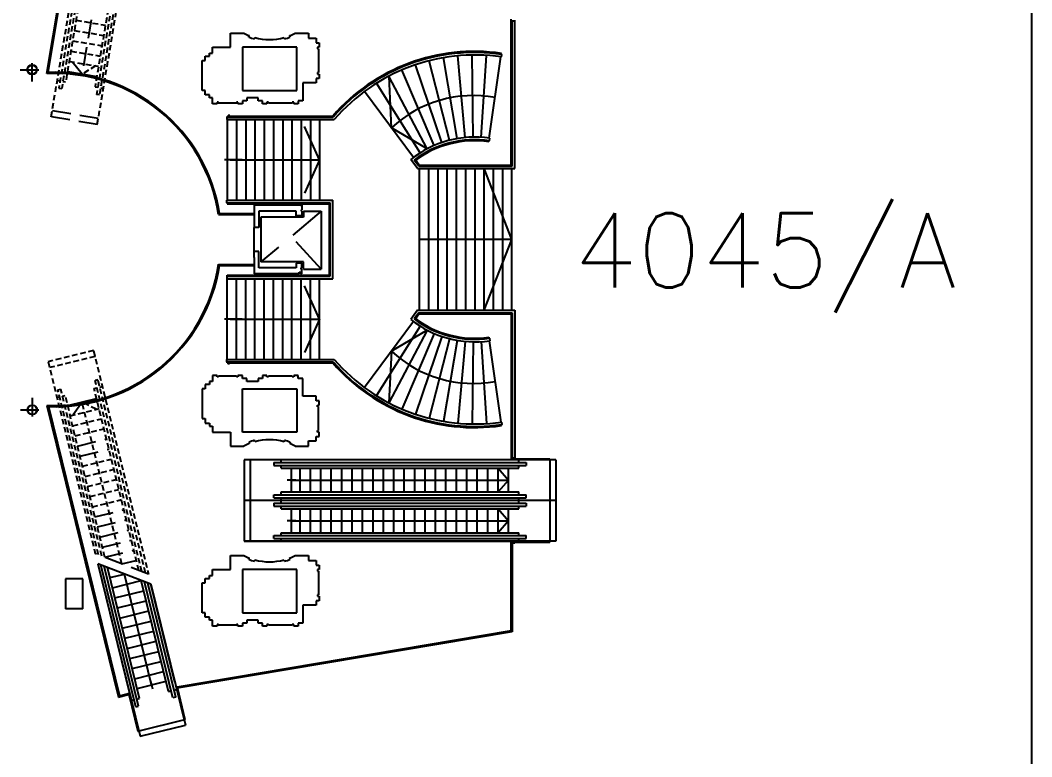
# Model space of a CAD drawing. Header units: metres. Extents: x -2640 to -492, y 2614 to 2999.
# Drawn here: x -2483.1 to -2415.2, y 2758.5 to 2808 of the extents above; entities that cross this region are included whole.
import ezdxf

# ---------------------------------------------------------------- set-up
doc = ezdxf.new("R2010")
doc.units = ezdxf.units.M
doc.header["$LTSCALE"] = 10
doc.header["$MEASUREMENT"] = 0
doc.linetypes.add('HIDDEN', pattern=[0.375, 0.25, -0.125])
doc.linetypes.add('HIDDEN2', pattern=[0.1875, 0.125, -0.0625])
for name, color, linetype in [('01', 1, 'CONTINUOUS'), ('015', 15, 'CONTINUOUS'), ('02', 2, 'CONTINUOUS'), ('03', 3, 'CONTINUOUS'), ('ADIF', 150, 'CONTINUOUS'), ('BARANDA', 1, 'CONTINUOUS'), ('EDIFICIOS', 4, 'CONTINUOUS'), ('ESCALERA', 4, 'CONTINUOUS'), ('TEXT-03', 3, 'CONTINUOUS')]:
    doc.layers.add(name, color=color, linetype=linetype)
doc.styles.add('ROMANS', font='romans.shx')

msp = doc.modelspace()

# ---------------------------------------------------------------- linework, layer by layer
at = {"layer": '01', "linetype": 'HIDDEN2', "ltscale": 0.3}
for p, q in [((-2477.97, 2800.992), (-2475.403, 2816.246)), ((-2475.607, 2816.149), (-2477.824, 2802.975)), ((-2476.031, 2815.947), (-2478.123, 2803.522)), ((-2475.827, 2816.044), (-2478.021, 2803.008)), ((-2478.44, 2814.802), (-2480.359, 2803.402)), ((-2478.236, 2814.899), (-2480.095, 2803.854)), ((-2481.067, 2801.513), (-2478.864, 2814.6)), ((-2478.66, 2814.697), (-2480.556, 2803.435)), ((-2479.398, 2807.996), (-2477.425, 2807.664)), ((-2479.514, 2807.306), (-2477.542, 2806.974)), ((-2479.63, 2806.615), (-2477.658, 2806.283)), ((-2479.746, 2805.925), (-2477.774, 2805.593)), ((-2479.862, 2805.235), (-2477.89, 2804.903)), ((-2478.219, 2785.793), (-2481.269, 2785.045)), ((-2478.219, 2785.793), (-2474.535, 2770.769)), ((-2481.269, 2785.045), (-2478.108, 2772.156)), ((-2478.124, 2785.404), (-2481.174, 2784.656)), ((-2474.973, 2770.939), (-2478.121, 2783.778)), ((-2474.745, 2770.851), (-2477.927, 2783.826)), ((-2477.897, 2772.074), (-2480.618, 2783.166)), ((-2477.67, 2771.986), (-2480.423, 2783.213)), ((-2475.183, 2771.021), (-2478.184, 2783.258)), ((-2477.459, 2771.904), (-2480.127, 2782.782)), ((-2476.321, 2771.462), (-2478.989, 2782.34)), ((-2479.793, 2781.422), (-2477.851, 2781.898)), ((-2479.627, 2780.742), (-2477.684, 2781.218)), ((-2479.46, 2780.062), (-2477.518, 2780.539)), ((-2478.96, 2778.023), (-2477.017, 2778.499)), ((-2478.793, 2777.343), (-2476.851, 2777.819)), ((-2478.626, 2776.663), (-2476.684, 2777.139)), ((-2478.46, 2775.983), (-2476.517, 2776.46)), ((-2478.293, 2775.303), (-2476.35, 2775.78))]:
    msp.add_line(p, q, dxfattribs=at)
at = {"layer": '01', "linetype": 'HIDDEN2'}
for p, q in [((-2477.134, 2815.423), (-2478.992, 2804.378)), ((-2482.346, 2803.874), (-2482.346, 2805.474)), ((-2483.146, 2804.674), (-2481.546, 2804.674)), ((-2480.657, 2803.949), (-2480.474, 2803.918)), ((-2480.556, 2803.435), (-2480.359, 2803.402)), ((-2480.277, 2803.885), (-2480.095, 2803.854)), ((-2478.123, 2803.522), (-2477.94, 2803.491)), ((-2477.743, 2803.458), (-2477.56, 2803.428)), ((-2477.824, 2802.975), (-2478.021, 2803.008)), ((-2477.904, 2801.386), (-2481, 2801.907)), ((-2477.97, 2800.992), (-2481.067, 2801.513)), ((-2477.927, 2783.826), (-2478.121, 2783.778)), ((-2480.618, 2783.166), (-2480.423, 2783.213)), ((-2478.184, 2783.258), (-2478.005, 2783.302)), ((-2477.811, 2783.35), (-2477.631, 2783.394)), ((-2482.338, 2782.614), (-2482.338, 2781.014)), ((-2480.681, 2782.646), (-2480.501, 2782.69)), ((-2480.307, 2782.738), (-2480.127, 2782.782)), ((-2483.138, 2781.814), (-2481.538, 2781.814)), ((-2479.293, 2779.382), (-2477.351, 2779.859)), ((-2479.126, 2778.703), (-2477.184, 2779.179)), ((-2478.126, 2774.623), (-2476.184, 2775.1)), ((-2477.959, 2773.944), (-2476.017, 2774.42)), ((-2477.793, 2773.264), (-2475.85, 2773.74)), ((-2477.626, 2772.584), (-2475.683, 2773.06)), ((-2474.535, 2770.769), (-2478.108, 2772.156)), ((-2477.459, 2771.904), (-2475.517, 2772.38)), ((-2476.321, 2771.462), (-2475.35, 2771.701))]:
    msp.add_line(p, q, dxfattribs=at)
at = {"layer": '01', "color": 2, "linetype": 'HIDDEN2'}
for p, q in [((-2478.992, 2804.378), (-2479.665, 2805.201)), ((-2478.989, 2782.34), (-2479.599, 2781.47))]:
    msp.add_line(p, q, dxfattribs=at)
at = {"layer": '01', "color": 2, "linetype": 'HIDDEN2', "ltscale": 0.3}
for p, q in [((-2478.087, 2804.936), (-2478.992, 2804.378)), ((-2478.045, 2781.851), (-2478.989, 2782.34))]:
    msp.add_line(p, q, dxfattribs=at)
at = {"layer": '01', "linetype": 'HIDDEN'}
for p, q in [((-2479.979, 2804.544), (-2478.006, 2804.212)), ((-2462.928, 2795.164), (-2466.986, 2791.764)), ((-2462.928, 2791.264), (-2464.957, 2793.464)), ((-2479.96, 2782.102), (-2478.018, 2782.578))]:
    msp.add_line(p, q, dxfattribs=at)
at = {"layer": '01', "linetype": 'Continuous'}
for p, q in [((-2469.143, 2801.659), (-2469.143, 2801.559)), ((-2468.236, 2798.611), (-2469.436, 2798.611)), ((-2469.043, 2798.611), (-2463.043, 2798.611))]:
    msp.add_line(p, q, dxfattribs=at)
at = {"layer": '01'}
for p, q in [((-2464.128, 2795.164), (-2462.928, 2795.164)), ((-2464.128, 2795.164), (-2464.128, 2794.764)), ((-2462.928, 2795.164), (-2462.928, 2791.264)), ((-2464.128, 2794.764), (-2466.986, 2794.764)), ((-2466.986, 2794.764), (-2466.986, 2791.764)), ((-2467.428, 2792.464), (-2467.428, 2794.064)), ((-2464.228, 2791.764), (-2466.986, 2791.764)), ((-2464.128, 2791.764), (-2466.708, 2791.764)), ((-2464.128, 2791.264), (-2464.128, 2791.764)), ((-2464.128, 2791.264), (-2462.928, 2791.264))]:
    msp.add_line(p, q, dxfattribs=at)
at = {"layer": '015'}
for p, q in [((-2450.114, 2807.949), (-2449.944, 2807.949)), ((-2450.114, 2772.869), (-2449.944, 2772.869))]:
    msp.add_line(p, q, dxfattribs=at)
at = {"layer": '02', "linetype": 'Continuous'}
for p, q in [((-2450.19, 2798.264), (-2450.19, 2808.064)), ((-2450.846, 2805.705), (-2450.836, 2805.774)), ((-2469.243, 2801.559), (-2469.243, 2801.489)), ((-2451.688, 2799.835), (-2451.678, 2799.904)), ((-2456.35, 2798.264), (-2456.634, 2798.646)), ((-2456.35, 2798.264), (-2456.35, 2798.194)), ((-2456.35, 2798.264), (-2450.19, 2798.264)), ((-2450.15, 2798.024), (-2450.15, 2788.504)), ((-2456.35, 2788.264), (-2456.35, 2788.334)), ((-2456.35, 2788.334), (-2456.35, 2788.264)), ((-2450.15, 2788.334), (-2450.15, 2788.264)), ((-2450.15, 2788.233), (-2450.15, 2788.333)), ((-2456.35, 2788.264), (-2456.634, 2787.882)), ((-2456.35, 2788.264), (-2450.19, 2788.264)), ((-2450.19, 2788.264), (-2450.19, 2778.464)), ((-2450.15, 2778.524), (-2450.15, 2788.264)), ((-2451.688, 2786.693), (-2451.678, 2786.624)), ((-2469.243, 2784.969), (-2469.243, 2785.039)), ((-2469.143, 2784.869), (-2469.143, 2784.969))]:
    msp.add_line(p, q, dxfattribs=at)
at = {"layer": '02'}
for p, q in [((-2467.428, 2795.564), (-2467.428, 2794.064)), ((-2464.228, 2795.564), (-2467.428, 2795.564)), ((-2464.626, 2795.164), (-2467.128, 2795.164)), ((-2467.128, 2795.164), (-2467.128, 2794.064)), ((-2464.626, 2795.064), (-2464.626, 2795.164)), ((-2464.626, 2794.864), (-2464.626, 2795.064)), ((-2464.328, 2795.564), (-2464.228, 2795.564)), ((-2464.228, 2795.264), (-2464.288, 2795.264)), ((-2464.288, 2795.264), (-2464.288, 2795.164)), ((-2464.288, 2795.164), (-2464.228, 2795.164)), ((-2464.228, 2795.564), (-2464.228, 2795.264)), ((-2464.228, 2795.164), (-2464.228, 2794.864)), ((-2464.228, 2794.864), (-2464.626, 2794.864)), ((-2467.128, 2794.064), (-2467.428, 2794.064)), ((-2467.128, 2792.464), (-2467.428, 2792.464)), ((-2467.428, 2792.064), (-2467.428, 2792.464)), ((-2467.128, 2792.064), (-2467.128, 2792.464)), ((-2467.428, 2792.064), (-2467.428, 2790.964)), ((-2467.128, 2791.364), (-2467.128, 2792.064)), ((-2464.626, 2791.364), (-2467.128, 2791.364)), ((-2464.228, 2791.664), (-2464.626, 2791.664)), ((-2464.626, 2791.664), (-2464.626, 2791.364)), ((-2464.408, 2790.964), (-2464.408, 2791.064)), ((-2464.408, 2791.064), (-2464.328, 2791.064)), ((-2464.328, 2791.064), (-2464.328, 2790.964)), ((-2464.288, 2791.264), (-2464.288, 2791.364)), ((-2464.288, 2791.364), (-2464.228, 2791.364)), ((-2464.228, 2791.264), (-2464.288, 2791.264)), ((-2464.228, 2791.364), (-2464.228, 2791.664)), ((-2464.228, 2790.964), (-2464.228, 2791.264)), ((-2464.408, 2790.964), (-2467.428, 2790.964)), ((-2464.328, 2790.964), (-2464.228, 2790.964)), ((-2474.368, 2770.089), (-2477.941, 2771.476))]:
    msp.add_line(p, q, dxfattribs=at)
for centre, radius in [((-2482.346, 2804.674), 0.323), ((-2482.346, 2804.674), 0.31), ((-2482.338, 2781.814), 0.323), ((-2482.338, 2781.814), 0.31)]:
    msp.add_circle(centre, radius, dxfattribs=at)
at = {"layer": '02', "linetype": 'Continuous'}
for start, end in [(81.84126, 126.64925), (233.35075, 278.15874)]:
    msp.add_arc((-2452.63, 2793.264), 6.638, start, end, dxfattribs=at)
at = {"layer": '03'}
for p, q in [((-2480.11, 2770.467), (-2480.11, 2768.44)), ((-2478.953, 2770.467), (-2480.11, 2770.467)), ((-2478.953, 2768.44), (-2478.953, 2770.467)), ((-2478.953, 2768.44), (-2480.11, 2768.44))]:
    msp.add_line(p, q, dxfattribs=at)
at = {"layer": 'ADIF'}
msp.add_line((-2415.222, 2688.086), (-2415.222, 2922.581), dxfattribs=at)
at = {"layer": 'BARANDA', "linetype": 'Continuous'}
for p, q in [((-2481.369, 2804.417), (-2478.017, 2824.331)), ((-2477.988, 2824.29), (-2481.326, 2804.454)), ((-2449.944, 2798.024), (-2449.944, 2808.004)), ((-2450.114, 2798.194), (-2450.114, 2807.949)), ((-2450.83, 2805.531), (-2450.806, 2805.699)), ((-2469.283, 2801.489), (-2462.133, 2801.489)), ((-2469.283, 2801.489), (-2469.283, 2801.319)), ((-2469.283, 2801.319), (-2462.055, 2801.319)), ((-2469.243, 2801.319), (-2469.243, 2795.904)), ((-2451.638, 2799.898), (-2451.614, 2800.067)), ((-2456.47, 2798.024), (-2456.925, 2798.636)), ((-2456.385, 2798.194), (-2456.69, 2798.604)), ((-2456.47, 2798.024), (-2449.944, 2798.024)), ((-2456.385, 2798.194), (-2450.114, 2798.194)), ((-2469.283, 2795.904), (-2462.163, 2795.904)), ((-2469.283, 2795.734), (-2469.283, 2795.904)), ((-2462.163, 2790.624), (-2462.163, 2795.904)), ((-2469.283, 2795.734), (-2462.333, 2795.734)), ((-2462.333, 2790.794), (-2462.333, 2795.734)), ((-2469.824, 2794.934), (-2467.428, 2794.934)), ((-2469.794, 2794.97), (-2467.428, 2794.97)), ((-2469.824, 2791.594), (-2467.428, 2791.594)), ((-2469.794, 2791.558), (-2467.428, 2791.558)), ((-2469.283, 2790.794), (-2462.333, 2790.794)), ((-2469.283, 2790.794), (-2469.283, 2790.624)), ((-2469.283, 2790.624), (-2462.163, 2790.624)), ((-2456.47, 2788.504), (-2456.925, 2787.892)), ((-2456.385, 2788.334), (-2456.69, 2787.924)), ((-2456.47, 2788.504), (-2449.944, 2788.504)), ((-2456.385, 2788.334), (-2450.114, 2788.334)), ((-2450.114, 2788.334), (-2450.114, 2778.579)), ((-2449.944, 2788.504), (-2449.944, 2778.579)), ((-2451.638, 2786.629), (-2451.614, 2786.461)), ((-2469.283, 2785.209), (-2462.055, 2785.209)), ((-2469.283, 2785.039), (-2469.283, 2785.209)), ((-2469.283, 2785.039), (-2462.133, 2785.039)), ((-2481.352, 2782.11), (-2476.546, 2762.513)), ((-2476.519, 2762.556), (-2481.306, 2782.073)), ((-2450.83, 2780.997), (-2450.806, 2780.829)), ((-2450.114, 2778.579), (-2449.944, 2778.579)), ((-2450.15, 2772.924), (-2450.15, 2766.923)), ((-2450.114, 2772.869), (-2450.114, 2766.893)), ((-2450.15, 2766.923), (-2472.607, 2763.143)), ((-2450.114, 2766.893), (-2472.598, 2763.109)), ((-2476.546, 2762.513), (-2475.85, 2762.684)), ((-2475.859, 2762.718), (-2476.519, 2762.556))]:
    msp.add_line(p, q, dxfattribs=at)
for centre, radius, start, end in [((-2452.63, 2793.264), 12.568, 81.65891, 139.12357), ((-2452.63, 2793.264), 12.398, 81.65641, 139.4816), ((-2480.863, 2793.264), 11.164, 8.60258, 92.59531), ((-2480.863, 2793.264), 11.2, 8.75933, 92.36979), ((-2452.63, 2793.264), 6.878, 81.50805, 128.64887), ((-2452.63, 2793.264), 6.708, 81.49961, 127.24734), ((-2480.863, 2793.264), 11.164, 267.49093, 351.39742), ((-2480.863, 2793.264), 11.2, 267.73386, 351.24067), ((-2452.63, 2793.264), 6.878, 231.35113, 278.49195), ((-2452.63, 2793.264), 6.708, 232.75266, 278.50039), ((-2452.63, 2793.264), 12.568, 220.87643, 278.34109), ((-2452.63, 2793.264), 12.398, 220.5184, 278.34359)]:
    msp.add_arc(centre, radius, start, end, dxfattribs=at)
at = {"layer": 'EDIFICIOS', "color": 2}
for p, q in [((-2481.278, 2804.496), (-2477.955, 2824.244)), ((-2451.653, 2800.073), (-2450.87, 2805.537)), ((-2469.243, 2801.559), (-2462.165, 2801.559)), ((-2469.243, 2795.734), (-2469.243, 2795.664)), ((-2469.243, 2795.664), (-2462.403, 2795.664)), ((-2462.403, 2795.664), (-2462.403, 2790.864)), ((-2469.759, 2795.01), (-2467.428, 2795.01)), ((-2469.759, 2791.518), (-2467.428, 2791.518)), ((-2469.243, 2790.864), (-2462.403, 2790.864)), ((-2469.243, 2790.794), (-2469.243, 2790.864)), ((-2466.536, 2790.864), (-2462.403, 2790.864)), ((-2451.653, 2786.455), (-2450.87, 2780.991)), ((-2469.243, 2784.969), (-2462.165, 2784.969)), ((-2481.254, 2782.031), (-2476.49, 2762.605)), ((-2450.846, 2780.823), (-2450.836, 2780.754)), ((-2450.19, 2766.957), (-2450.19, 2772.984)), ((-2450.19, 2766.957), (-2472.616, 2763.182)), ((-2476.49, 2762.605), (-2475.81, 2762.772))]:
    msp.add_line(p, q, dxfattribs=at)
at = {"layer": 'EDIFICIOS'}
for p, q in [((-2469.028, 2806.184), (-2469.028, 2807.134)), ((-2469.028, 2807.134), (-2468.128, 2807.134)), ((-2467.803, 2806.871), (-2467.765, 2806.964)), ((-2467.386, 2806.835), (-2467.413, 2806.739)), ((-2465.429, 2806.835), (-2465.402, 2806.739)), ((-2465.012, 2806.871), (-2465.05, 2806.964)), ((-2464.687, 2807.134), (-2463.787, 2807.134)), ((-2463.787, 2807.134), (-2463.787, 2806.784)), ((-2463.787, 2806.784), (-2463.278, 2806.784)), ((-2463.278, 2806.784), (-2463.278, 2806.484)), ((-2470.228, 2805.784), (-2470.228, 2806.184)), ((-2470.228, 2806.184), (-2469.028, 2806.184)), ((-2470.228, 2805.784), (-2470.228, 2806.184)), ((-2470.228, 2806.184), (-2469.028, 2806.184)), ((-2468.228, 2806.184), (-2468.228, 2803.284)), ((-2464.578, 2806.184), (-2468.228, 2806.184)), ((-2464.578, 2803.284), (-2464.578, 2806.184)), ((-2463.278, 2806.484), (-2463.078, 2806.484)), ((-2463.078, 2806.184), (-2463.178, 2806.184)), ((-2463.178, 2806.184), (-2463.178, 2806.084)), ((-2463.178, 2806.084), (-2463.128, 2806.084)), ((-2463.128, 2806.084), (-2463.128, 2804.484)), ((-2463.078, 2806.484), (-2463.078, 2806.184)), ((-2470.928, 2805.284), (-2470.728, 2805.284)), ((-2470.928, 2805.284), (-2470.728, 2805.284)), ((-2470.928, 2803.284), (-2470.928, 2805.284)), ((-2470.928, 2803.284), (-2470.928, 2805.284)), ((-2470.728, 2805.584), (-2470.428, 2805.584)), ((-2470.728, 2805.584), (-2470.428, 2805.584)), ((-2470.728, 2805.284), (-2470.728, 2805.584)), ((-2470.728, 2805.284), (-2470.728, 2805.584)), ((-2470.428, 2805.784), (-2470.228, 2805.784)), ((-2470.428, 2805.784), (-2470.228, 2805.784)), ((-2470.428, 2805.584), (-2470.428, 2805.784)), ((-2470.428, 2805.584), (-2470.428, 2805.784)), ((-2463.278, 2804.084), (-2463.278, 2803.784)), ((-2463.078, 2804.084), (-2463.278, 2804.084)), ((-2463.178, 2804.484), (-2463.178, 2804.384)), ((-2463.128, 2804.484), (-2463.178, 2804.484)), ((-2463.178, 2804.384), (-2463.078, 2804.384)), ((-2463.078, 2804.384), (-2463.078, 2804.084)), ((-2470.728, 2803.284), (-2470.928, 2803.284)), ((-2470.728, 2803.284), (-2470.928, 2803.284)), ((-2470.728, 2802.984), (-2470.728, 2803.284)), ((-2470.728, 2802.984), (-2470.728, 2803.284)), ((-2468.228, 2803.284), (-2464.578, 2803.284)), ((-2463.278, 2803.784), (-2464.178, 2803.784)), ((-2464.178, 2803.784), (-2464.178, 2802.584)), ((-2470.428, 2802.984), (-2470.728, 2802.984)), ((-2470.428, 2802.984), (-2470.728, 2802.984)), ((-2470.428, 2802.784), (-2470.428, 2802.984)), ((-2470.428, 2802.784), (-2470.428, 2802.984)), ((-2470.228, 2802.784), (-2470.428, 2802.784)), ((-2470.228, 2802.784), (-2470.428, 2802.784)), ((-2470.228, 2802.384), (-2470.228, 2802.784)), ((-2470.228, 2802.384), (-2470.228, 2802.784)), ((-2468.228, 2802.584), (-2468.228, 2802.384)), ((-2467.928, 2802.584), (-2468.228, 2802.584)), ((-2467.928, 2802.784), (-2467.928, 2802.584)), ((-2467.178, 2802.784), (-2467.928, 2802.784)), ((-2467.178, 2802.584), (-2467.178, 2802.784)), ((-2466.878, 2802.584), (-2467.178, 2802.584)), ((-2466.878, 2802.384), (-2466.878, 2802.584)), ((-2464.478, 2802.584), (-2464.478, 2802.384)), ((-2464.178, 2802.584), (-2464.478, 2802.584)), ((-2469.928, 2802.384), (-2470.228, 2802.384)), ((-2469.928, 2802.484), (-2469.928, 2802.384)), ((-2469.828, 2802.484), (-2469.928, 2802.484)), ((-2469.828, 2802.434), (-2469.828, 2802.484)), ((-2468.628, 2802.434), (-2469.828, 2802.434)), ((-2468.528, 2802.484), (-2468.628, 2802.484)), ((-2468.628, 2802.484), (-2468.628, 2802.434)), ((-2468.528, 2802.384), (-2468.528, 2802.484)), ((-2468.228, 2802.384), (-2468.528, 2802.384)), ((-2466.578, 2802.384), (-2466.878, 2802.384)), ((-2466.578, 2802.484), (-2466.578, 2802.384)), ((-2466.478, 2802.484), (-2466.578, 2802.484)), ((-2466.478, 2802.434), (-2466.478, 2802.484)), ((-2464.878, 2802.434), (-2466.478, 2802.434)), ((-2464.878, 2802.484), (-2464.878, 2802.434)), ((-2464.778, 2802.484), (-2464.878, 2802.484)), ((-2464.778, 2802.384), (-2464.778, 2802.484)), ((-2464.478, 2802.384), (-2464.778, 2802.384)), ((-2470.428, 2783.524), (-2470.728, 2783.524)), ((-2470.428, 2783.524), (-2470.728, 2783.524)), ((-2470.728, 2783.524), (-2470.728, 2783.224)), ((-2470.728, 2783.524), (-2470.728, 2783.224)), ((-2470.228, 2783.724), (-2470.428, 2783.724)), ((-2470.228, 2783.724), (-2470.428, 2783.724)), ((-2470.428, 2783.724), (-2470.428, 2783.524)), ((-2470.428, 2783.724), (-2470.428, 2783.524)), ((-2469.928, 2784.124), (-2470.228, 2784.124)), ((-2470.228, 2784.124), (-2470.228, 2783.724)), ((-2470.228, 2784.124), (-2470.228, 2783.724)), ((-2469.928, 2784.024), (-2469.928, 2784.124)), ((-2469.828, 2784.024), (-2469.928, 2784.024)), ((-2468.628, 2784.074), (-2469.828, 2784.074)), ((-2469.828, 2784.074), (-2469.828, 2784.024)), ((-2468.628, 2784.024), (-2468.628, 2784.074)), ((-2468.528, 2784.024), (-2468.628, 2784.024)), ((-2468.228, 2784.124), (-2468.528, 2784.124)), ((-2468.528, 2784.124), (-2468.528, 2784.024)), ((-2468.228, 2783.924), (-2468.228, 2784.124)), ((-2467.928, 2783.924), (-2468.228, 2783.924)), ((-2467.928, 2783.724), (-2467.928, 2783.924)), ((-2467.178, 2783.724), (-2467.928, 2783.724)), ((-2466.878, 2783.924), (-2467.178, 2783.924)), ((-2467.178, 2783.924), (-2467.178, 2783.724)), ((-2466.578, 2784.124), (-2466.878, 2784.124)), ((-2466.878, 2784.124), (-2466.878, 2783.924)), ((-2466.578, 2784.024), (-2466.578, 2784.124)), ((-2466.478, 2784.024), (-2466.578, 2784.024)), ((-2466.478, 2784.074), (-2466.478, 2784.024)), ((-2464.878, 2784.074), (-2466.478, 2784.074)), ((-2464.878, 2784.024), (-2464.878, 2784.074)), ((-2464.778, 2784.024), (-2464.878, 2784.024)), ((-2464.478, 2784.124), (-2464.778, 2784.124)), ((-2464.778, 2784.124), (-2464.778, 2784.024)), ((-2464.478, 2783.924), (-2464.478, 2784.124)), ((-2464.178, 2783.924), (-2464.478, 2783.924)), ((-2464.178, 2782.724), (-2464.178, 2783.924)), ((-2470.728, 2783.224), (-2470.928, 2783.224)), ((-2470.728, 2783.224), (-2470.928, 2783.224)), ((-2470.928, 2783.224), (-2470.928, 2781.224)), ((-2470.928, 2783.224), (-2470.928, 2781.224)), ((-2468.228, 2780.324), (-2468.228, 2783.224)), ((-2468.228, 2783.224), (-2464.578, 2783.224)), ((-2464.578, 2783.224), (-2464.578, 2780.324)), ((-2463.278, 2782.724), (-2464.178, 2782.724)), ((-2463.278, 2782.424), (-2463.278, 2782.724)), ((-2463.078, 2782.424), (-2463.278, 2782.424)), ((-2463.078, 2782.124), (-2463.078, 2782.424)), ((-2463.178, 2782.024), (-2463.178, 2782.124)), ((-2463.178, 2782.124), (-2463.078, 2782.124)), ((-2463.128, 2782.024), (-2463.178, 2782.024)), ((-2463.128, 2780.424), (-2463.128, 2782.024)), ((-2470.928, 2781.224), (-2470.728, 2781.224)), ((-2470.928, 2781.224), (-2470.728, 2781.224)), ((-2470.728, 2781.224), (-2470.728, 2780.924)), ((-2470.728, 2781.224), (-2470.728, 2780.924)), ((-2470.728, 2780.924), (-2470.428, 2780.924)), ((-2470.728, 2780.924), (-2470.428, 2780.924)), ((-2470.428, 2780.924), (-2470.428, 2780.724)), ((-2470.428, 2780.924), (-2470.428, 2780.724)), ((-2470.428, 2780.724), (-2470.228, 2780.724)), ((-2470.428, 2780.724), (-2470.228, 2780.724)), ((-2470.228, 2780.724), (-2470.228, 2780.324)), ((-2470.228, 2780.724), (-2470.228, 2780.324)), ((-2470.228, 2780.324), (-2469.028, 2780.324)), ((-2470.228, 2780.324), (-2469.028, 2780.324)), ((-2469.028, 2780.324), (-2469.028, 2779.374)), ((-2464.578, 2780.324), (-2468.228, 2780.324)), ((-2463.178, 2780.324), (-2463.178, 2780.424)), ((-2463.178, 2780.424), (-2463.128, 2780.424)), ((-2463.078, 2780.324), (-2463.178, 2780.324)), ((-2463.078, 2780.024), (-2463.078, 2780.324)), ((-2467.803, 2779.637), (-2467.765, 2779.544)), ((-2467.386, 2779.673), (-2467.413, 2779.769)), ((-2465.429, 2779.673), (-2465.402, 2779.769)), ((-2465.012, 2779.637), (-2465.05, 2779.544)), ((-2463.787, 2779.374), (-2463.787, 2779.724)), ((-2463.787, 2779.724), (-2463.278, 2779.724)), ((-2463.278, 2779.724), (-2463.278, 2780.024)), ((-2463.278, 2780.024), (-2463.078, 2780.024)), ((-2469.028, 2779.374), (-2468.128, 2779.374)), ((-2464.687, 2779.374), (-2463.787, 2779.374)), ((-2469.028, 2771.084), (-2469.028, 2772.034)), ((-2469.028, 2772.034), (-2468.128, 2772.034)), ((-2464.687, 2772.034), (-2463.787, 2772.034)), ((-2463.787, 2772.034), (-2463.787, 2771.684)), ((-2467.803, 2771.771), (-2467.765, 2771.864)), ((-2467.386, 2771.735), (-2467.413, 2771.639)), ((-2465.429, 2771.735), (-2465.402, 2771.639)), ((-2465.012, 2771.771), (-2465.05, 2771.864)), ((-2463.787, 2771.684), (-2463.278, 2771.684)), ((-2463.278, 2771.684), (-2463.278, 2771.384)), ((-2463.278, 2771.384), (-2463.078, 2771.384)), ((-2463.078, 2771.384), (-2463.078, 2771.084)), ((-2470.428, 2770.484), (-2470.428, 2770.684)), ((-2470.428, 2770.484), (-2470.428, 2770.684)), ((-2470.428, 2770.684), (-2470.228, 2770.684)), ((-2470.428, 2770.684), (-2470.228, 2770.684)), ((-2470.228, 2771.084), (-2469.028, 2771.084)), ((-2470.228, 2770.684), (-2470.228, 2771.084)), ((-2470.228, 2771.084), (-2469.028, 2771.084)), ((-2470.228, 2770.684), (-2470.228, 2771.084)), ((-2468.228, 2771.084), (-2468.228, 2768.184)), ((-2464.578, 2771.084), (-2468.228, 2771.084)), ((-2464.578, 2768.184), (-2464.578, 2771.084)), ((-2463.178, 2771.084), (-2463.178, 2770.984)), ((-2463.078, 2771.084), (-2463.178, 2771.084)), ((-2463.178, 2770.984), (-2463.128, 2770.984)), ((-2463.128, 2770.984), (-2463.128, 2769.384)), ((-2470.928, 2768.184), (-2470.928, 2770.184)), ((-2470.928, 2768.184), (-2470.928, 2770.184)), ((-2470.928, 2770.184), (-2470.728, 2770.184)), ((-2470.928, 2770.184), (-2470.728, 2770.184)), ((-2470.728, 2770.484), (-2470.428, 2770.484)), ((-2470.728, 2770.484), (-2470.428, 2770.484)), ((-2470.728, 2770.184), (-2470.728, 2770.484)), ((-2470.728, 2770.184), (-2470.728, 2770.484)), ((-2463.128, 2769.384), (-2463.178, 2769.384)), ((-2463.178, 2769.384), (-2463.178, 2769.284)), ((-2463.178, 2769.284), (-2463.078, 2769.284)), ((-2463.078, 2769.284), (-2463.078, 2768.984)), ((-2464.178, 2768.684), (-2464.178, 2767.484)), ((-2463.278, 2768.684), (-2464.178, 2768.684)), ((-2463.078, 2768.984), (-2463.278, 2768.984)), ((-2463.278, 2768.984), (-2463.278, 2768.684)), ((-2470.728, 2768.184), (-2470.928, 2768.184)), ((-2470.728, 2768.184), (-2470.928, 2768.184)), ((-2470.728, 2767.884), (-2470.728, 2768.184)), ((-2470.728, 2767.884), (-2470.728, 2768.184)), ((-2468.228, 2768.184), (-2464.578, 2768.184)), ((-2470.428, 2767.884), (-2470.728, 2767.884)), ((-2470.428, 2767.884), (-2470.728, 2767.884)), ((-2470.428, 2767.684), (-2470.428, 2767.884)), ((-2470.428, 2767.684), (-2470.428, 2767.884)), ((-2470.228, 2767.684), (-2470.428, 2767.684)), ((-2470.228, 2767.684), (-2470.428, 2767.684)), ((-2470.228, 2767.284), (-2470.228, 2767.684)), ((-2470.228, 2767.284), (-2470.228, 2767.684)), ((-2469.928, 2767.284), (-2470.228, 2767.284)), ((-2469.828, 2767.384), (-2469.928, 2767.384)), ((-2469.928, 2767.384), (-2469.928, 2767.284)), ((-2469.828, 2767.334), (-2469.828, 2767.384)), ((-2468.628, 2767.334), (-2469.828, 2767.334)), ((-2468.628, 2767.384), (-2468.628, 2767.334)), ((-2468.528, 2767.384), (-2468.628, 2767.384)), ((-2468.528, 2767.284), (-2468.528, 2767.384)), ((-2468.228, 2767.284), (-2468.528, 2767.284)), ((-2467.928, 2767.484), (-2468.228, 2767.484)), ((-2468.228, 2767.484), (-2468.228, 2767.284)), ((-2467.178, 2767.684), (-2467.928, 2767.684)), ((-2467.928, 2767.684), (-2467.928, 2767.484)), ((-2467.178, 2767.484), (-2467.178, 2767.684)), ((-2466.878, 2767.484), (-2467.178, 2767.484)), ((-2466.878, 2767.284), (-2466.878, 2767.484)), ((-2466.578, 2767.284), (-2466.878, 2767.284)), ((-2466.478, 2767.384), (-2466.578, 2767.384)), ((-2466.578, 2767.384), (-2466.578, 2767.284)), ((-2466.478, 2767.334), (-2466.478, 2767.384)), ((-2464.878, 2767.334), (-2466.478, 2767.334)), ((-2464.778, 2767.384), (-2464.878, 2767.384)), ((-2464.878, 2767.384), (-2464.878, 2767.334)), ((-2464.778, 2767.284), (-2464.778, 2767.384)), ((-2464.478, 2767.284), (-2464.778, 2767.284)), ((-2464.178, 2767.484), (-2464.478, 2767.484)), ((-2464.478, 2767.484), (-2464.478, 2767.284))]:
    msp.add_line(p, q, dxfattribs=at)
for centre, radius, start, end in [((-2466.408, 2810.335), 3.634, 241.74232, 248.06135), ((-2466.408, 2810.335), 3.734, 248.06135, 254.38039), ((-2466.408, 2810.335), 3.634, 254.38039, 285.61961), ((-2466.408, 2810.335), 3.734, 285.61961, 291.93865), ((-2466.408, 2810.335), 3.634, 291.93865, 298.25768), ((-2466.408, 2776.173), 3.634, 111.93865, 118.25768), ((-2466.408, 2776.173), 3.734, 105.61961, 111.93865), ((-2466.408, 2776.173), 3.634, 74.38039, 105.61961), ((-2466.408, 2776.173), 3.734, 68.06135, 74.38039), ((-2466.408, 2776.173), 3.634, 61.74232, 68.06135), ((-2466.408, 2775.235), 3.634, 241.74232, 248.06135), ((-2466.408, 2775.235), 3.634, 291.93865, 298.25768), ((-2466.408, 2775.235), 3.734, 248.06135, 254.38039), ((-2466.408, 2775.235), 3.634, 254.38039, 285.61961), ((-2466.408, 2775.235), 3.734, 285.61961, 291.93865)]:
    msp.add_arc(centre, radius, start, end, dxfattribs=at)
at = {"layer": 'EDIFICIOS', "color": 2}
for centre, radius, start, end in [((-2452.63, 2793.264), 12.638, 81.84126, 138.97832), ((-2480.863, 2793.264), 11.24, 8.9347, 92.11783), ((-2480.863, 2793.264), 11.24, 268.00516, 351.0653), ((-2452.63, 2793.264), 12.638, 221.02168, 278.15874)]:
    msp.add_arc(centre, radius, start, end, dxfattribs=at)
at = {"layer": 'ESCALERA', "color": 1}
for p, q in [((-2454.322, 2799.931), (-2455.68, 2805.281)), ((-2453.796, 2800.042), (-2454.732, 2805.483)), ((-2453.263, 2800.113), (-2453.771, 2805.609)), ((-2452.726, 2800.141), (-2452.803, 2805.661)), ((-2452.188, 2800.128), (-2451.834, 2805.637)), ((-2455.34, 2799.586), (-2457.515, 2804.659)), ((-2454.838, 2799.778), (-2456.61, 2805.006)), ((-2455.826, 2799.355), (-2458.39, 2804.242)), ((-2456.292, 2799.086), (-2459.231, 2803.759)), ((-2456.735, 2798.782), (-2460.03, 2803.211)), ((-2468.623, 2801.319), (-2468.623, 2795.904)), ((-2468.003, 2801.319), (-2468.003, 2795.904)), ((-2467.383, 2801.319), (-2467.383, 2795.904)), ((-2466.763, 2801.319), (-2466.763, 2795.904)), ((-2466.143, 2801.319), (-2466.143, 2795.904)), ((-2465.523, 2801.319), (-2465.523, 2795.904)), ((-2464.903, 2801.319), (-2464.903, 2795.904)), ((-2464.283, 2801.319), (-2464.283, 2795.904)), ((-2463.663, 2801.319), (-2463.663, 2795.904)), ((-2463.043, 2801.319), (-2463.043, 2795.904)), ((-2456.35, 2798.024), (-2456.35, 2788.504)), ((-2455.73, 2798.024), (-2455.73, 2788.504)), ((-2455.11, 2798.024), (-2455.11, 2788.504)), ((-2454.49, 2798.024), (-2454.49, 2788.504)), ((-2453.87, 2798.024), (-2453.87, 2788.504)), ((-2453.25, 2798.024), (-2453.25, 2788.504)), ((-2452.63, 2798.024), (-2452.63, 2788.504)), ((-2452.01, 2798.024), (-2452.01, 2788.504)), ((-2451.39, 2798.024), (-2451.39, 2788.504)), ((-2450.77, 2798.024), (-2450.77, 2788.504)), ((-2450.15, 2793.264), (-2456.35, 2793.264)), ((-2469.243, 2785.209), (-2469.243, 2790.624)), ((-2468.623, 2785.209), (-2468.623, 2790.624)), ((-2468.003, 2785.209), (-2468.003, 2790.624)), ((-2467.383, 2785.209), (-2467.383, 2790.624)), ((-2466.763, 2785.209), (-2466.763, 2790.624)), ((-2466.143, 2785.209), (-2466.143, 2790.624)), ((-2465.523, 2785.209), (-2465.523, 2790.624)), ((-2464.903, 2785.209), (-2464.903, 2790.624)), ((-2464.283, 2785.209), (-2464.283, 2790.624)), ((-2463.663, 2785.209), (-2463.663, 2790.624)), ((-2463.043, 2785.209), (-2463.043, 2790.624)), ((-2468.236, 2787.916), (-2469.436, 2787.916)), ((-2469.043, 2787.916), (-2463.043, 2787.916)), ((-2456.735, 2787.746), (-2460.03, 2783.317)), ((-2456.292, 2787.442), (-2459.231, 2782.769)), ((-2455.826, 2787.173), (-2458.39, 2782.285)), ((-2455.34, 2786.942), (-2457.515, 2781.869)), ((-2454.838, 2786.75), (-2456.61, 2781.522)), ((-2454.322, 2786.597), (-2455.68, 2781.247)), ((-2453.796, 2786.485), (-2454.732, 2781.045)), ((-2453.263, 2786.415), (-2453.771, 2780.918)), ((-2452.726, 2786.386), (-2452.803, 2780.867)), ((-2452.188, 2786.4), (-2451.834, 2780.891)), ((-2450.19, 2778.464), (-2468.098, 2778.464)), ((-2468.098, 2778.464), (-2468.098, 2772.984)), ((-2447.187, 2778.464), (-2468.098, 2778.464)), ((-2468.098, 2778.464), (-2468.098, 2775.724)), ((-2467.698, 2778.464), (-2467.698, 2775.724)), ((-2466.118, 2778.279), (-2449.167, 2778.279)), ((-2466.118, 2778.279), (-2466.118, 2778.079)), ((-2465.628, 2778.279), (-2465.628, 2778.464)), ((-2450.15, 2778.524), (-2447.587, 2778.524)), ((-2449.657, 2778.279), (-2449.657, 2778.464)), ((-2449.167, 2778.279), (-2449.167, 2778.079)), ((-2447.587, 2778.524), (-2447.587, 2772.924)), ((-2447.587, 2778.464), (-2447.587, 2775.724)), ((-2447.187, 2778.464), (-2447.187, 2775.724)), ((-2466.118, 2778.079), (-2449.167, 2778.079)), ((-2465.628, 2777.894), (-2465.628, 2778.079)), ((-2465.628, 2777.894), (-2449.657, 2777.894)), ((-2464.928, 2776.294), (-2464.928, 2777.894)), ((-2464.357, 2776.294), (-2464.357, 2777.894)), ((-2463.657, 2776.294), (-2463.657, 2777.894)), ((-2462.957, 2776.294), (-2462.957, 2777.894)), ((-2462.257, 2776.294), (-2462.257, 2777.894)), ((-2461.557, 2776.294), (-2461.557, 2777.894)), ((-2460.857, 2776.294), (-2460.857, 2777.894)), ((-2460.157, 2776.294), (-2460.157, 2777.894)), ((-2459.457, 2776.294), (-2459.457, 2777.894)), ((-2458.757, 2776.294), (-2458.757, 2777.894)), ((-2458.057, 2776.294), (-2458.057, 2777.894)), ((-2457.357, 2776.294), (-2457.357, 2777.894)), ((-2456.657, 2776.294), (-2456.657, 2777.894)), ((-2455.957, 2776.294), (-2455.957, 2777.894)), ((-2455.257, 2776.294), (-2455.257, 2777.894)), ((-2454.557, 2776.294), (-2454.557, 2777.894)), ((-2453.857, 2776.294), (-2453.857, 2777.894)), ((-2453.157, 2776.294), (-2453.157, 2777.894)), ((-2452.457, 2776.294), (-2452.457, 2777.894)), ((-2451.757, 2776.294), (-2451.757, 2777.894)), ((-2451.057, 2776.294), (-2451.057, 2777.894)), ((-2451.057, 2777.894), (-2450.357, 2777.094)), ((-2450.357, 2776.294), (-2450.357, 2777.894)), ((-2449.657, 2777.894), (-2449.657, 2778.079)), ((-2464.643, 2777.094), (-2465.214, 2777.094)), ((-2464.928, 2777.094), (-2450.357, 2777.094)), ((-2450.357, 2777.094), (-2451.057, 2776.294)), ((-2466.118, 2776.109), (-2449.167, 2776.109)), ((-2466.118, 2775.909), (-2466.118, 2776.109)), ((-2465.628, 2776.294), (-2449.657, 2776.294)), ((-2465.628, 2776.109), (-2465.628, 2776.294)), ((-2449.657, 2776.109), (-2449.657, 2776.294)), ((-2449.167, 2775.909), (-2449.167, 2776.109)), ((-2447.187, 2775.724), (-2468.098, 2775.724)), ((-2468.098, 2775.724), (-2468.098, 2772.984)), ((-2447.187, 2775.724), (-2468.098, 2775.724)), ((-2467.698, 2775.724), (-2467.698, 2772.984)), ((-2466.118, 2775.909), (-2449.167, 2775.909)), ((-2466.118, 2775.539), (-2449.167, 2775.539)), ((-2466.118, 2775.539), (-2466.118, 2775.339)), ((-2465.628, 2775.724), (-2465.628, 2775.909)), ((-2465.628, 2775.539), (-2465.628, 2775.724)), ((-2449.657, 2775.724), (-2449.657, 2775.909)), ((-2449.657, 2775.539), (-2449.657, 2775.724)), ((-2449.167, 2775.539), (-2449.167, 2775.339)), ((-2447.587, 2775.724), (-2447.587, 2772.984)), ((-2447.187, 2775.724), (-2447.187, 2772.984)), ((-2466.118, 2775.339), (-2449.167, 2775.339)), ((-2465.628, 2775.154), (-2465.628, 2775.339)), ((-2465.628, 2775.154), (-2449.657, 2775.154)), ((-2464.928, 2773.554), (-2464.928, 2775.154)), ((-2464.357, 2773.554), (-2464.357, 2775.154)), ((-2463.657, 2773.554), (-2463.657, 2775.154)), ((-2462.957, 2773.554), (-2462.957, 2775.154)), ((-2462.257, 2773.554), (-2462.257, 2775.154)), ((-2461.557, 2773.554), (-2461.557, 2775.154)), ((-2460.857, 2773.554), (-2460.857, 2775.154)), ((-2460.157, 2773.554), (-2460.157, 2775.154)), ((-2459.457, 2773.554), (-2459.457, 2775.154)), ((-2458.757, 2773.554), (-2458.757, 2775.154)), ((-2458.057, 2773.554), (-2458.057, 2775.154)), ((-2457.357, 2773.554), (-2457.357, 2775.154)), ((-2456.657, 2773.554), (-2456.657, 2775.154)), ((-2455.957, 2773.554), (-2455.957, 2775.154)), ((-2455.257, 2773.554), (-2455.257, 2775.154)), ((-2454.557, 2773.554), (-2454.557, 2775.154)), ((-2453.857, 2773.554), (-2453.857, 2775.154)), ((-2453.157, 2773.554), (-2453.157, 2775.154)), ((-2452.457, 2773.554), (-2452.457, 2775.154)), ((-2451.757, 2773.554), (-2451.757, 2775.154)), ((-2451.057, 2773.554), (-2451.057, 2775.154)), ((-2451.057, 2775.154), (-2450.357, 2774.354)), ((-2450.357, 2773.554), (-2450.357, 2775.154)), ((-2449.657, 2775.154), (-2449.657, 2775.339)), ((-2464.643, 2774.354), (-2465.214, 2774.354)), ((-2464.928, 2774.354), (-2450.357, 2774.354)), ((-2450.357, 2774.354), (-2451.057, 2773.554)), ((-2466.118, 2773.369), (-2449.167, 2773.369)), ((-2466.118, 2773.169), (-2466.118, 2773.369)), ((-2465.628, 2773.554), (-2449.657, 2773.554)), ((-2465.628, 2773.369), (-2465.628, 2773.554)), ((-2449.657, 2773.369), (-2449.657, 2773.554)), ((-2449.167, 2773.169), (-2449.167, 2773.369)), ((-2468.098, 2772.984), (-2450.19, 2772.984)), ((-2447.187, 2772.984), (-2468.098, 2772.984)), ((-2466.118, 2773.169), (-2449.167, 2773.169)), ((-2465.628, 2772.984), (-2465.628, 2773.169)), ((-2450.15, 2772.924), (-2447.587, 2772.924)), ((-2449.657, 2772.984), (-2449.657, 2773.169)), ((-2477.941, 2771.476), (-2475.097, 2759.881)), ((-2477.941, 2771.476), (-2475.81, 2762.772)), ((-2474.368, 2770.089), (-2477.941, 2771.476)), ((-2475.389, 2761.848), (-2477.73, 2771.394)), ((-2475.195, 2761.896), (-2477.503, 2771.306)), ((-2475.132, 2762.415), (-2477.292, 2771.224)), ((-2477.126, 2770.544), (-2476.154, 2770.782)), ((-2474.327, 2763.333), (-2476.154, 2770.782)), ((-2476.959, 2769.864), (-2475.016, 2770.341)), ((-2473.19, 2762.892), (-2475.016, 2770.341)), ((-2472.893, 2762.46), (-2474.806, 2770.259)), ((-2472.699, 2762.508), (-2474.578, 2770.171)), ((-2474.368, 2770.089), (-2472.048, 2760.629)), ((-2472.757, 2763.52), (-2474.368, 2770.089)), ((-2476.792, 2769.185), (-2474.85, 2769.661)), ((-2476.625, 2768.505), (-2474.683, 2768.981)), ((-2476.459, 2767.825), (-2474.516, 2768.301)), ((-2476.292, 2767.145), (-2474.35, 2767.621)), ((-2476.125, 2766.465), (-2474.183, 2766.942)), ((-2475.958, 2765.785), (-2474.016, 2766.262)), ((-2475.792, 2765.105), (-2473.849, 2765.582)), ((-2475.625, 2764.426), (-2473.683, 2764.902)), ((-2475.458, 2763.746), (-2473.516, 2764.222)), ((-2475.299, 2763.095), (-2473.356, 2763.572)), ((-2474.396, 2763.611), (-2474.259, 2763.056)), ((-2472.616, 2763.182), (-2472.082, 2761.006)), ((-2475.859, 2762.718), (-2475.249, 2760.23)), ((-2473.19, 2762.892), (-2473.01, 2762.936)), ((-2472.699, 2762.508), (-2472.893, 2762.46)), ((-2472.816, 2762.984), (-2472.636, 2763.028)), ((-2475.686, 2762.28), (-2475.506, 2762.324)), ((-2475.389, 2761.848), (-2475.195, 2761.896)), ((-2475.312, 2762.371), (-2475.132, 2762.415)), ((-2475.249, 2760.23), (-2472.082, 2761.006)), ((-2475.097, 2759.881), (-2472.048, 2760.629))]:
    msp.add_line(p, q, dxfattribs=at)
at = {"layer": 'ESCALERA', "color": 2}
for p, q in [((-2458.21, 2800.765), (-2458.373, 2804.209)), ((-2463.043, 2798.611), (-2464.047, 2800.851)), ((-2455.826, 2799.355), (-2458.21, 2800.765)), ((-2463.043, 2798.611), (-2464.047, 2796.372)), ((-2452.01, 2798.024), (-2450.15, 2793.264)), ((-2450.15, 2793.264), (-2452.01, 2788.504)), ((-2463.043, 2787.916), (-2464.047, 2790.156)), ((-2463.043, 2787.916), (-2464.047, 2785.677)), ((-2455.826, 2787.173), (-2458.21, 2785.763)), ((-2458.21, 2785.763), (-2458.39, 2782.285))]:
    msp.add_line(p, q, dxfattribs=at)
at = {"layer": 'ESCALERA', "color": 1}
for centre, start, end in [((-2452.717, 2794.906), 79.56201, 133.15517), ((-2452.717, 2791.622), 226.84483, 280.43799)]:
    msp.add_arc(centre, 8.032, start, end, dxfattribs=at)

# ---------------------------------------------------------------- texts
at = {"layer": 'TEXT-03', "color": 4, "style": 'ROMANS'}
msp.add_text('4045/A', height=5, dxfattribs=at).set_placement((-2446.003, 2790.029))

doc.saveas('drawing.dxf')
